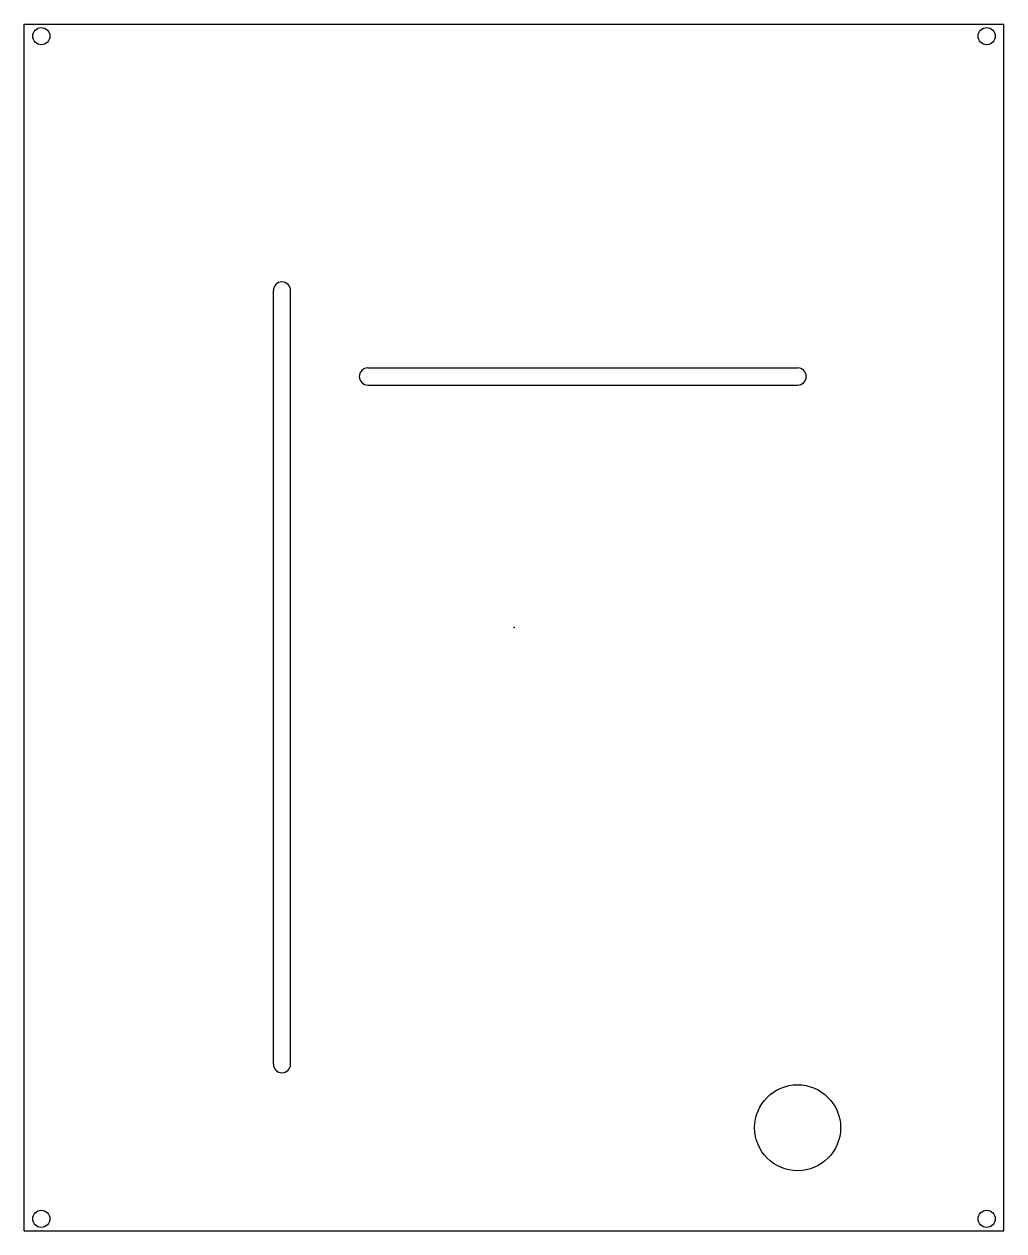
# Model space of a CAD drawing. Header units: millimetres. Extents: x -285 to 285, y -351 to 351.
import ezdxf

# ---------------------------------------------------------------- set-up
doc = ezdxf.new("R2010")
doc.units = ezdxf.units.MM
doc.header["$PDSIZE"] = -1

msp = doc.modelspace()

# ---------------------------------------------------------------- linework, layer by layer
at = {"color": 7, "linetype": 'Continuous'}
for p, q in [((-285, -351), (-285, 351)), ((-285, 351), (285, 351)), ((285, -351), (285, 351)), ((-140, -254), (-140, 196)), ((-130, -254), (-130, 196)), ((-85, 151), (165, 151)), ((-85, 141), (165, 141)), ((-285, -351), (285, -351))]:
    msp.add_line(p, q, dxfattribs=at)
for centre, radius in [((-275, 344), 5), ((275, 344), 5), ((165, -291), 25), ((-275, -344), 5), ((275, -344), 5)]:
    msp.add_circle(centre, radius, dxfattribs=at)
for centre, start, end in [((-135, 196), 0, 180), ((-85, 146), 90, 270), ((165, 146), 270, 90), ((-135, -254), 180, 0)]:
    msp.add_arc(centre, 5, start, end, dxfattribs=at)
msp.add_point((0, 0), dxfattribs=at)

doc.saveas('drawing.dxf')
